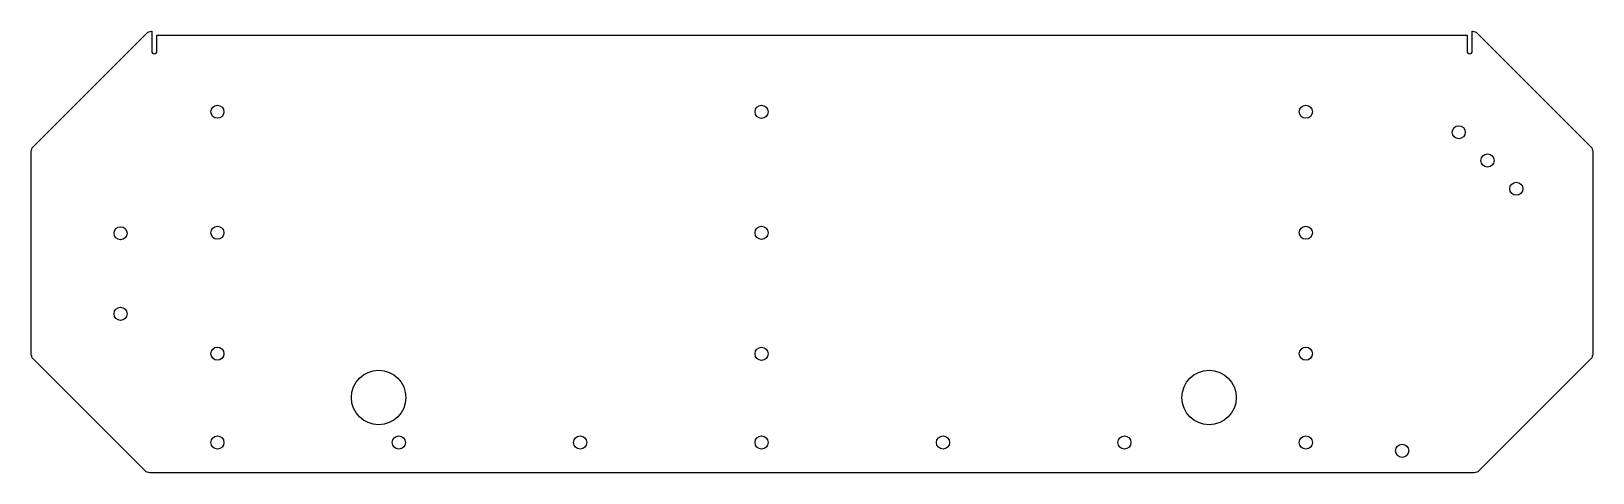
# Model space of a CAD drawing. Header units: millimetres. Extents: x 0 to 775, y 0 to 219.
import ezdxf

# ---------------------------------------------------------------- set-up
doc = ezdxf.new("R2010")
doc.units = ezdxf.units.MM
doc.layers.add('CONTOUR', color=1, linetype='Continuous')
doc.layers.add('TROUS', color=5, linetype='Continuous')

msp = doc.modelspace()

# ---------------------------------------------------------------- linework, layer by layer
at = {"layer": 'CONTOUR'}
msp.add_lwpolyline([(715.8915, 0), (58.8085, 0, -0.19891811), (56.5457, 0.9373), (0.9373, 56.5457, -0.19891811), (0, 58.8085), (0, 159.3165, -0.19891811), (0.9373, 161.5793), (57.3957, 218.0377, -0.19891811), (59.6585, 218.975), (59.75, 218.975), (59.75, 209.075, 1), (62.35, 209.075), (62.35, 216.975), (712.35, 216.975), (712.35, 209.075, 1), (714.95, 209.075), (714.95, 218.975), (715.0415, 218.975, -0.19891811), (717.3043, 218.0377), (773.7627, 161.5793, -0.19891811), (774.7, 159.3165), (774.7, 58.8085, -0.19891811), (773.7627, 56.5457), (718.1543, 0.9373, -0.19891811)], format="xyb", close=True, dxfattribs=at)
at = {"layer": 'TROUS'}
for centre, radius in [((92.35, 179.05), 3.25), ((362.35, 179), 3.25), ((632.35, 179.05), 3.25), ((708.2148, 168.8695), 3.25), ((722.491, 154.8627), 3.25), ((736.7688, 140.8575), 3.25), ((44.35, 118.8), 3.25), ((92.35, 119.05), 3.25), ((362.35, 119), 3.25), ((632.35, 119.05), 3.25), ((44.35, 78.8), 3.25), ((92.35, 59.05), 3.25), ((362.35, 59), 3.25), ((632.35, 59.05), 3.25), ((172.35, 37.3), 13.5), ((584.35, 37.3), 13.5), ((92.35, 15), 3.25), ((182.35, 15), 3.25), ((272.35, 15), 3.25), ((362.35, 15), 3.25), ((452.35, 15), 3.25), ((542.35, 15), 3.25), ((632.35, 15), 3.25), ((680.15, 10.9), 3.25)]:
    msp.add_circle(centre, radius, dxfattribs=at)

doc.saveas('drawing.dxf')
